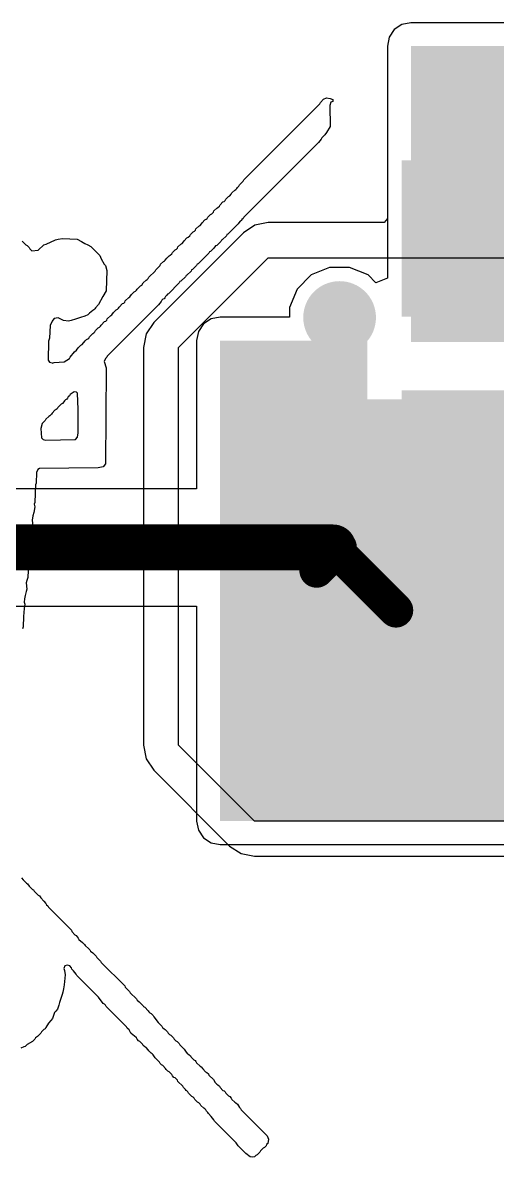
# Model space of a CAD drawing. Header units: millimetres. Extents: x 0 to 172, y 0 to 138.
# Drawn here: x 22.61 to 27.85, y 73.27 to 85.81 of the extents above; entities that cross this region are included whole.
import ezdxf

# ---------------------------------------------------------------- set-up
doc = ezdxf.new("R2010")
doc.units = ezdxf.units.MM
for name, color, linetype in [('BottomLayer', 5, 'Continuous'), ('BottomPaste', 16, 'Continuous'), ('BottomSolder', 6, 'Continuous'), ('TopLayer', 1, 'Continuous'), ('TopOverlay', 2, 'Continuous'), ('TopSolder', 216, 'Continuous'), ('ViaHoleLayer', 16, 'Continuous')]:
    doc.layers.add(name, color=color, linetype=linetype)

# ---------------------------------------------------------------- blocks, each defined once
blk = doc.blocks.new('R___1206_B_89')
at = {"layer": 'BottomLayer'}
for points in [[(-2.032, 0.889), (-0.508, 0.889), (-0.508, -0.889), (-2.032, -0.889)], [(0.508, 0.889), (2.032, 0.889), (2.032, -0.889), (0.508, -0.889)]]:
    blk.add_hatch(color=5, dxfattribs=at).paths.add_polyline_path(points)
at = {"layer": 'BottomPaste'}
for points in [[(-2.032, 0.889), (-0.508, 0.889), (-0.508, -0.889), (-2.032, -0.889)], [(0.508, 0.889), (2.032, 0.889), (2.032, -0.889), (0.508, -0.889)]]:
    blk.add_hatch(color=16, dxfattribs=at).paths.add_polyline_path(points)
at = {"layer": 'BottomSolder'}
for points in [[(-2.1336, 0.9905999999999999), (-0.4064, 0.9905999999999999), (-0.4064, -0.9905999999999999), (-2.1336, -0.9905999999999999)], [(0.4064, 0.9905999999999999), (2.1336, 0.9905999999999999), (2.1336, -0.9905999999999999), (0.4064, -0.9905999999999999)]]:
    blk.add_hatch(color=6, dxfattribs=at).paths.add_polyline_path(points)

msp = doc.modelspace()

# ---------------------------------------------------------------- hatches: boundary and pattern name
at = {"layer": 'BottomLayer'}
for points in [[(26.8986, 82.53380242), (33.9979, 82.53380242), (33.9979, 85.54719745999999), (26.8986, 85.54719745999999)], [(26.8986, 82.28019612), (36.5348012, 82.28019612), (36.5348012, 83.55960936), (26.8986, 83.55960936)], [(26.8986, 82.75481036), (35.9506012, 82.75481036), (35.9506012, 83.55960936), (26.8986, 83.55960936)], [(24.7904, 76.9874), (26.416, 76.9874), (26.416, 82.296), (24.7904, 82.296)], [(24.7904, 76.9874), (28.6766, 76.9874), (28.6766, 81.64479988), (24.7904, 81.64479988)]]:
    msp.add_hatch(color=5, dxfattribs=at).paths.add_polyline_path(points)
h = msp.add_hatch(color=5, dxfattribs=at)
edge = h.paths.add_edge_path()
edge.add_arc((26.1112, 82.55), 0.2999994, 0, 360)
h = msp.add_hatch(color=5, dxfattribs=at)
edge = h.paths.add_edge_path()
edge.add_arc((26.1112, 81.28), 0.2999994, 0, 360)
h = msp.add_hatch(color=5, dxfattribs=at)
edge = h.paths.add_edge_path()
edge.add_arc((26.1112, 80.00999999999999), 0.2999994, 0, 360)
h = msp.add_hatch(color=5, dxfattribs=at)
edge = h.paths.add_edge_path()
edge.add_arc((26.1112, 78.74), 0.2999994, 0, 360)
at = {"layer": 'BottomSolder'}
h = msp.add_hatch(color=6, dxfattribs=at)
edge = h.paths.add_edge_path()
edge.add_arc((26.1112, 82.55), 0.4015993999999999, 0, 360)
h = msp.add_hatch(color=6, dxfattribs=at)
edge = h.paths.add_edge_path()
edge.add_arc((26.1112, 81.28), 0.4015993999999999, 0, 360)
h = msp.add_hatch(color=6, dxfattribs=at)
edge = h.paths.add_edge_path()
edge.add_arc((26.1112, 80.00999999999999), 0.4015993999999999, 0, 360)
h = msp.add_hatch(color=6, dxfattribs=at)
edge = h.paths.add_edge_path()
edge.add_arc((26.1112, 78.74), 0.4015993999999999, 0, 360)
at = {"layer": 'TopLayer'}
msp.add_hatch(color=1, dxfattribs=at).paths.add_polyline_path([(26.8986, 83.6422), (33.9852, 83.6422), (33.9852, 85.54719999999999), (26.8986, 85.54719999999999)])
h = msp.add_hatch(color=1, dxfattribs=at)
edge = h.paths.add_edge_path()
edge.add_arc((26.1112, 82.55), 0.2999994, 0, 360)
h = msp.add_hatch(color=1, dxfattribs=at)
edge = h.paths.add_edge_path()
edge.add_arc((26.1112, 81.28), 0.2999994, 0, 360)
h = msp.add_hatch(color=1, dxfattribs=at)
edge = h.paths.add_edge_path()
edge.add_arc((26.1112, 80.00999999999999), 0.2999994, 0, 360)
h = msp.add_hatch(color=1, dxfattribs=at)
edge = h.paths.add_edge_path()
edge.add_arc((26.1112, 78.74), 0.2999994, 0, 360)
at = {"layer": 'TopSolder'}
h = msp.add_hatch(color=216, dxfattribs=at)
edge = h.paths.add_edge_path()
edge.add_arc((26.1112, 82.55), 0.4015993999999999, 0, 360)
h = msp.add_hatch(color=216, dxfattribs=at)
edge = h.paths.add_edge_path()
edge.add_arc((26.1112, 81.28), 0.4015993999999999, 0, 360)
h = msp.add_hatch(color=216, dxfattribs=at)
edge = h.paths.add_edge_path()
edge.add_arc((26.1112, 80.00999999999999), 0.4015993999999999, 0, 360)
h = msp.add_hatch(color=216, dxfattribs=at)
edge = h.paths.add_edge_path()
edge.add_arc((26.1112, 78.74), 0.4015993999999999, 0, 360)
at = {"layer": 'ViaHoleLayer'}
h = msp.add_hatch(color=16, dxfattribs=at)
edge = h.paths.add_edge_path()
edge.add_arc((26.1112, 82.55), 0.1499997, 0, 360)
h = msp.add_hatch(color=16, dxfattribs=at)
edge = h.paths.add_edge_path()
edge.add_arc((26.1112, 81.28), 0.1499997, 0, 360)
h = msp.add_hatch(color=16, dxfattribs=at)
edge = h.paths.add_edge_path()
edge.add_arc((26.1112, 80.00999999999999), 0.1499997, 0, 360)
h = msp.add_hatch(color=16, dxfattribs=at)
edge = h.paths.add_edge_path()
edge.add_arc((26.1112, 78.74), 0.1499997, 0, 360)

# ---------------------------------------------------------------- linework, layer by layer
at = {"layer": 'BottomLayer'}
for p, q in [((26.71547616, 85.73032384), (26.65933708, 85.64630571999999)), ((26.79949428, 85.78646292), (26.71547616, 85.73032384)), ((26.8986, 85.80617586), (26.79949428, 85.78646292)), ((33.9979, 85.80617586), (26.8986, 85.80617586)), ((26.65933708, 85.64630571999999), (26.63962414, 85.54719999999999)), ((26.63962414, 85.54719999999999), (26.63962414, 83.5596119)), ((26.63962414, 83.5596119), (26.63962414, 82.98465495999999)), ((26.0010021, 83.10399939999999), (25.79738554, 83.0196587)), ((26.2213979, 83.10399939999999), (26.0010021, 83.10399939999999)), ((26.42501446, 83.0196587), (26.2213979, 83.10399939999999)), ((25.79738554, 83.0196587), (25.6415413, 82.86381446)), ((26.51262414, 82.93204902), (26.42501446, 83.0196587)), ((26.63962414, 82.98465495999999), (26.51262414, 82.93204902)), ((25.6415413, 82.86381446), (25.5572006, 82.66019789999999)), ((25.5572006, 82.66019789999999), (25.5572006, 82.55497586)), ((24.60727616, 82.47912384), (24.55113708, 82.39510572)), ((24.69129428, 82.53526292), (24.60727616, 82.47912384)), ((24.7904, 82.55497586), (24.69129428, 82.53526292)), ((25.5572006, 82.55497586), (24.7904, 82.55497586)), ((24.55113708, 82.39510572), (24.53142414, 82.296)), ((24.53142414, 82.296), (24.53142414, 81.64480241999999)), ((24.53142414, 81.64480241999999), (24.53142414, 80.65744091999998)), ((24.53142414, 80.65744091999998), (20.91837828, 80.65744091999998)), ((20.6502, 79.36255908), (24.53142414, 79.36255908)), ((24.53142414, 79.36255908), (24.53142414, 76.9874)), ((24.53142414, 76.9874), (24.55113708, 76.88829428)), ((24.55113708, 76.88829428), (24.60727616, 76.80427616)), ((24.60727616, 76.80427616), (24.69129428, 76.74813707999999)), ((24.69129428, 76.74813707999999), (24.7904, 76.72842413999999)), ((24.7904, 76.72842413999999), (28.6766, 76.72842413999999))]:
    msp.add_line(p, q, dxfattribs=at)
for points, const_width in [([(20.6502, 80.00999999999999), (26.03959994, 80.00999999999999)], 0.508), ([(25.8572, 79.756), (26.07540124, 79.97420124)], 0.3809999999999999), ([(26.03959994, 80.00999999999999), (26.0753987, 79.97420124)], 0.3809999999999999), ([(26.0753987, 79.97420124), (26.07540124, 79.97420124)], 0.3809999999999999), ([(26.07540124, 79.97420124), (26.1112, 80.00999999999999)], 0.3809999999999999), ([(26.07540124, 79.97420124), (26.7335, 79.31609993999999)], 0.3809999999999999)]:
    msp.add_lwpolyline(points, dxfattribs=dict(at, const_width=const_width))
for points, const_width in [([(25.91259994, 80.00999999999999, 1), (26.16659994, 80.00999999999999, 1)], 0.254), ([(25.94434994, 80.00999999999999, 1), (26.13484994, 80.00999999999999, 1)], 0.1905), ([(25.9801487, 79.97420124, 1), (26.1706487, 79.97420124, 1)], 0.1905), ([(25.9801487, 79.97420124, 1), (26.1706487, 79.97420124, 1)], 0.1905), ([(25.98015124, 79.97420124, 1), (26.17065124, 79.97420124, 1)], 0.1905), ([(25.98015124, 79.97420124, 1), (26.17065124, 79.97420124, 1)], 0.1905), ([(25.98015124, 79.97420124, 1), (26.17065124, 79.97420124, 1)], 0.1905), ([(25.98015124, 79.97420124, 1), (26.17065124, 79.97420124, 1)], 0.1905), ([(26.01595, 80.00999999999999, 1), (26.20645, 80.00999999999999, 1)], 0.1905), ([(25.76195, 79.756, 1), (25.95245, 79.756, 1)], 0.1905), ([(26.63825, 79.31609993999999, 1), (26.82875, 79.31609993999999, 1)], 0.1905)]:
    msp.add_lwpolyline(points, format="xyb", close=True, dxfattribs=dict(at, const_width=const_width))
at = {"layer": 'TopLayer'}
for p, q in [((26.71547616, 85.73032384), (26.65933708, 85.64630571999999)), ((26.79949428, 85.78646292), (26.71547616, 85.73032384)), ((26.8986, 85.80617586), (26.79949428, 85.78646292)), ((33.9852, 85.80617586), (26.8986, 85.80617586)), ((26.65933708, 85.64630571999999), (26.63962414, 85.54719999999999)), ((26.63962414, 85.54719999999999), (26.63962414, 83.64220254)), ((25.32379492, 83.59885998), (25.1751338, 83.5692893)), ((26.60405398, 83.59885998), (25.32379492, 83.59885998)), ((26.63962414, 83.64220254), (26.60405398, 83.59885998)), ((25.04910662, 83.48508068), (24.05851424, 82.49448576)), ((25.1751338, 83.5692893), (25.04910662, 83.48508068)), ((24.3332, 82.21979999999999), (25.32379492, 83.21039492)), ((25.32379492, 83.21039492), (36.0172, 83.21040254)), ((24.05851424, 82.49448576), (23.97430562, 82.36845858)), ((23.97430562, 82.36845858), (23.94473494, 82.21979999999999)), ((23.94473494, 82.21979999999999), (23.94473494, 77.8256)), ((24.3332, 77.8256), (24.3332, 82.21979999999999)), ((23.94473494, 77.8256), (23.97430562, 77.67693888)), ((25.1714, 76.9874), (24.3332, 77.8256)), ((23.97430562, 77.67693888), (24.05851424, 77.5509117)), ((24.05851424, 77.5509117), (24.89671424, 76.71271424)), ((58.11519999999999, 76.9874), (25.1714, 76.9874)), ((24.89671424, 76.71271424), (25.02274142, 76.62850562)), ((25.02274142, 76.62850562), (25.1714, 76.59893493999999)), ((25.1714, 76.59893493999999), (58.11519999999999, 76.59893493999999))]:
    msp.add_line(p, q, dxfattribs=at)
at = {"layer": 'TopOverlay'}
for p, q in [((25.9319649, 84.9626698), (25.96620156, 84.97636293999999)), ((25.96620156, 84.97636293999999), (26.00728352, 84.96951763999999)), ((26.00728352, 84.96951763999999), (26.03809626, 84.95924588)), ((25.05211652, 84.06912574), (25.89430686, 84.91131607999999)), ((25.89430686, 84.91131607999999), (25.9011547, 84.92501175999999)), ((25.9011547, 84.92501175999999), (25.9319649, 84.9626698)), ((26.01413136, 84.92843314), (26.0038596, 84.8907751)), ((26.0038596, 84.8907751), (26.00728352, 84.66139786)), ((26.03467234, 84.93528098), (26.01413136, 84.92843314)), ((26.03809626, 84.95924588), (26.03467234, 84.93528098)), ((25.96620156, 84.59292708), (25.9490845, 84.56896218)), ((26.00728352, 84.66139786), (25.96620156, 84.59292708)), ((25.8771898, 84.48337434), (25.05211652, 83.65830106)), ((25.908, 84.52103238), (25.8771898, 84.48337434)), ((25.91484784, 84.53472805999999), (25.908, 84.52103238)), ((25.9490845, 84.56896218), (25.91484784, 84.53472805999999)), ((24.952833, 83.95614907999999), (24.96652614, 83.96299438)), ((24.96652614, 83.96299438), (24.9767979, 83.97326614)), ((24.9767979, 83.97326614), (24.98364574, 83.98695928)), ((24.98364574, 83.98695928), (24.99733888, 84.00065495999999)), ((24.99733888, 84.00065495999999), (25.00418672, 84.01434809999999)), ((25.00418672, 84.01434809999999), (25.04526868, 84.05543006)), ((25.04526868, 84.05543006), (25.05211652, 84.06912574)), ((24.83643242, 83.83290065999999), (24.84670164, 83.84317241999999)), ((24.84670164, 83.84317241999999), (24.85354948, 83.85686555999999)), ((24.85354948, 83.85686555999999), (24.88436222, 83.8876783)), ((24.88436222, 83.8876783), (24.89805536, 83.8945236)), ((24.89805536, 83.8945236), (24.91517496, 83.9116432)), ((24.91517496, 83.9116432), (24.92202026, 83.92533633999999)), ((24.92202026, 83.92533633999999), (24.952833, 83.95614907999999)), ((24.69949086, 83.6959591), (24.71660792, 83.71307616)), ((24.71660792, 83.71307616), (24.72345576, 83.72677184)), ((24.72345576, 83.72677184), (24.75426596, 83.75758203999999)), ((24.75426596, 83.75758203999999), (24.76796164, 83.76442988)), ((24.76796164, 83.76442988), (24.7850787, 83.78154694)), ((24.7850787, 83.78154694), (24.79192654, 83.79524262)), ((24.79192654, 83.79524262), (24.82273928, 83.82605282)), ((24.82273928, 83.82605282), (24.83643242, 83.83290065999999)), ((24.5865142, 83.58298244), (24.5933595, 83.59667558)), ((24.5933595, 83.59667558), (24.62417224, 83.62748832)), ((24.62417224, 83.62748832), (24.63786792, 83.63433616)), ((24.63786792, 83.63433616), (24.64813714, 83.64460538)), ((24.64813714, 83.64460538), (24.65498498, 83.65830106)), ((24.65498498, 83.65830106), (24.68579518, 83.68911125999999)), ((24.68579518, 83.68911125999999), (24.69949086, 83.6959591)), ((24.99733888, 83.59667558), (24.99049104, 83.58298244)), ((25.01445594, 83.61379264), (24.99733888, 83.59667558)), ((25.02815162, 83.62064048), (25.01445594, 83.61379264)), ((25.031573, 83.63091224), (25.02815162, 83.62064048)), ((25.04526868, 83.64460538), (25.031573, 83.63091224)), ((25.05211652, 83.65830106), (25.04526868, 83.64460538)), ((24.45641794, 83.45288618), (24.46326578, 83.46658185999999)), ((24.46326578, 83.46658185999999), (24.49407852, 83.49739206)), ((24.49407852, 83.49739206), (24.50777166, 83.50423989999999)), ((24.50777166, 83.50423989999999), (24.51804342, 83.51451166)), ((24.51804342, 83.51451166), (24.52488872, 83.5282048)), ((24.52488872, 83.5282048), (24.55570146, 83.55901754)), ((24.55570146, 83.55901754), (24.5693946, 83.56586537999999)), ((24.5693946, 83.56586537999999), (24.5865142, 83.58298244)), ((24.86724516, 83.46658185999999), (24.86039732, 83.45288618)), ((24.87751438, 83.47000578), (24.86724516, 83.46658185999999)), ((24.99049104, 83.58298244), (24.87751438, 83.47000578)), ((22.60428296, 83.39468715999999), (22.64536492, 83.35360519999999)), ((22.64536492, 83.35360519999999), (22.65905806, 83.34675736)), ((22.65905806, 83.34675736), (22.68302296, 83.32279245999999)), ((22.78230648, 83.29197972), (22.84392942, 83.35360519999999)), ((22.84392942, 83.35360519999999), (22.87131824, 83.3604505)), ((22.87131824, 83.3604505), (22.97402568, 83.40838029999999)), ((22.97402568, 83.40838029999999), (23.00141196, 83.41522814)), ((23.00141196, 83.41522814), (23.04934176, 83.42207597999999)), ((23.04934176, 83.42207597999999), (23.21367214, 83.41522814)), ((23.21367214, 83.41522814), (23.26160194, 83.38783932)), ((23.26160194, 83.38783932), (23.2958386, 83.36729834)), ((23.2958386, 83.36729834), (23.33007272, 83.35360519999999)), ((23.33007272, 83.35360519999999), (23.36430938, 83.33306422)), ((24.32632422, 83.3296403), (24.35713696, 83.3604505)), ((24.35713696, 83.3604505), (24.3708301, 83.36729834)), ((24.3708301, 83.36729834), (24.38794716, 83.3844154)), ((24.38794716, 83.3844154), (24.394795, 83.39811107999999)), ((24.394795, 83.39811107999999), (24.42560774, 83.42892128)), ((24.42560774, 83.42892128), (24.43930088, 83.43576912)), ((24.43930088, 83.43576912), (24.45641794, 83.45288618)), ((24.74057282, 83.33990951999999), (24.72345576, 83.31594462)), ((24.75426596, 83.34675736), (24.74057282, 83.33990951999999)), ((24.79877438, 83.39126324), (24.75426596, 83.34675736)), ((24.80561968, 83.40495892), (24.79877438, 83.39126324)), ((24.81589144, 83.40838029999999), (24.80561968, 83.40495892)), ((24.86039732, 83.45288618), (24.81589144, 83.40838029999999)), ((22.68302296, 83.32279245999999), (22.6898708, 83.30909932)), ((22.6898708, 83.30909932), (22.7138357, 83.28513442)), ((22.7138357, 83.28513442), (22.78230648, 83.29197972)), ((23.36430938, 83.33306422), (23.46359036, 83.2337807)), ((23.46359036, 83.2337807), (23.47728604, 83.19954403999999)), ((24.2030758, 83.20639188), (24.2270407, 83.23035678)), ((24.2270407, 83.23035678), (24.24073638, 83.23720461999999)), ((24.24073638, 83.23720461999999), (24.25785344, 83.25432167999999)), ((24.25785344, 83.25432167999999), (24.26470128, 83.26801482)), ((24.26470128, 83.26801482), (24.29551148, 83.29882755999999)), ((24.29551148, 83.29882755999999), (24.30920716, 83.3056754)), ((24.30920716, 83.3056754), (24.31947638, 83.31594462)), ((24.31947638, 83.31594462), (24.32632422, 83.3296403)), ((24.66867812, 83.26116952), (24.54885362, 83.14134501999999)), ((24.67552596, 83.27486266), (24.66867812, 83.26116952)), ((24.68579518, 83.27828658), (24.67552596, 83.27486266)), ((24.72345576, 83.31594462), (24.68579518, 83.27828658)), ((23.47728604, 83.19954403999999), (23.51152016, 83.1379211)), ((23.51152016, 83.1379211), (23.52521584, 83.12422796)), ((23.52521584, 83.12422796), (23.53890898, 83.06945031999999)), ((24.07982992, 83.07629816), (24.12775972, 83.12422796)), ((24.12775972, 83.12422796), (24.13460502, 83.1379211)), ((24.13460502, 83.1379211), (24.16541776, 83.16873383999999)), ((24.16541776, 83.16873383999999), (24.1791109, 83.17557914)), ((24.1791109, 83.17557914), (24.18253482, 83.17900306)), ((24.18253482, 83.17900306), (24.18595874, 83.18242698)), ((24.18595874, 83.18242698), (24.2030758, 83.20639188)), ((24.53173656, 83.12422796), (24.48723068, 83.07972208)), ((24.5385844, 83.1379211), (24.53173656, 83.12422796)), ((24.54885362, 83.14134501999999), (24.5385844, 83.1379211)), ((23.53890898, 83.06945031999999), (23.53206114, 82.843497)), ((23.94288836, 82.93250876), (23.97369856, 82.96332149999999)), ((23.97369856, 82.96332149999999), (23.98739424, 82.97016679999999)), ((23.98739424, 82.97016679999999), (23.99766346, 82.98043856)), ((23.99766346, 82.98043856), (24.0045113, 82.9941317)), ((24.0045113, 82.9941317), (24.07298208, 83.06260248)), ((24.07298208, 83.06260248), (24.07982992, 83.07629816)), ((24.40848814, 83.00097954), (24.35713696, 82.94962582)), ((24.41533598, 83.01467268), (24.40848814, 83.00097954)), ((24.42560774, 83.01809659999999), (24.41533598, 83.01467268)), ((24.47011362, 83.06260248), (24.42560774, 83.01809659999999)), ((24.47695892, 83.07629816), (24.47011362, 83.06260248)), ((24.48723068, 83.07972208), (24.47695892, 83.07629816)), ((23.53206114, 82.843497), (23.49782702, 82.78187152)), ((23.8127921, 82.80241504), (23.84360484, 82.83322524)), ((23.84360484, 82.83322524), (23.85729798, 82.84007308)), ((23.85729798, 82.84007308), (23.86756974, 82.85034484)), ((23.86756974, 82.85034484), (23.87441758, 82.86403797999999)), ((23.87441758, 82.86403797999999), (23.91207562, 82.90169601999999)), ((23.91207562, 82.90169601999999), (23.92576876, 82.90854386)), ((23.92576876, 82.90854386), (23.94288836, 82.93250876)), ((24.34001736, 82.93250876), (24.2201954, 82.81268425999998)), ((24.3468652, 82.94620189999999), (24.34001736, 82.93250876)), ((24.35713696, 82.94962582), (24.3468652, 82.94620189999999)), ((23.49782702, 82.78187152), (23.44989722, 82.69285975999999)), ((23.71351112, 82.70313152), (23.72720426, 82.70997935999999)), ((23.72720426, 82.70997935999999), (23.73747602, 82.72024857999999)), ((23.73747602, 82.72024857999999), (23.74432132, 82.73394425999999)), ((23.74432132, 82.73394425999999), (23.7819819, 82.7716023)), ((23.7819819, 82.7716023), (23.79567504, 82.77845013999999)), ((23.79567504, 82.77845013999999), (23.8127921, 82.80241504)), ((24.14145286, 82.72709642), (24.11064012, 82.68943584)), ((24.1483007, 82.74078956), (24.14145286, 82.72709642)), ((24.15856992, 82.75106132), (24.1483007, 82.74078956)), ((24.1722656, 82.75790916), (24.15856992, 82.75106132)), ((24.18253482, 82.76817838), (24.1722656, 82.75790916)), ((24.18938266, 82.78187152), (24.18253482, 82.76817838)), ((24.2030758, 82.7955672), (24.18938266, 82.78187152)), ((24.20992364, 82.80926034), (24.2030758, 82.7955672)), ((24.2201954, 82.81268425999998), (24.20992364, 82.80926034)), ((23.34718978, 82.5970027), (23.33007272, 82.5798831)), ((23.38485036, 82.6278129), (23.34718978, 82.5970027)), ((23.3985435, 82.63466073999999), (23.38485036, 82.6278129)), ((23.40881526, 82.64492996), (23.3985435, 82.63466073999999)), ((23.41566056, 82.65862564), (23.40881526, 82.64492996)), ((23.44989722, 82.69285975999999), (23.41566056, 82.65862564)), ((24.11064012, 82.68943584), (23.54575682, 82.12455254)), ((23.59711054, 82.5798831), (23.6142276, 82.603848)), ((23.6142276, 82.603848), (23.64504034, 82.63466073999999)), ((23.64504034, 82.63466073999999), (23.65873348, 82.64150857999999)), ((23.65873348, 82.64150857999999), (23.6690027, 82.65177779999999)), ((23.6690027, 82.65177779999999), (23.67585054, 82.66547348)), ((23.67585054, 82.66547348), (23.71351112, 82.70313152)), ((22.91582412, 82.4600586), (22.90897628, 82.32311704)), ((22.9363651, 82.5079884), (22.91582412, 82.4600586)), ((22.94321294, 82.52168408), (22.9363651, 82.5079884)), ((22.96033, 82.53880113999999), (22.94321294, 82.52168408)), ((23.00141196, 82.54564898), (22.96033, 82.53880113999999)), ((23.06303744, 82.51826016), (23.00141196, 82.54564898)), ((23.11781254, 82.51141231999999), (23.06303744, 82.51826016)), ((23.14520136, 82.51826016), (23.11781254, 82.51141231999999)), ((23.19313116, 82.5319533), (23.14520136, 82.51826016)), ((23.25133272, 82.54907289999998), (23.19313116, 82.5319533)), ((23.2958386, 82.56618996), (23.25133272, 82.54907289999998)), ((23.33007272, 82.5798831), (23.2958386, 82.56618996)), ((23.4704382, 82.45321329999999), (23.47728604, 82.46690643999999)), ((23.47728604, 82.46690643999999), (23.51494408, 82.50456702)), ((23.51494408, 82.50456702), (23.52863976, 82.51141231999999)), ((23.52863976, 82.51141231999999), (23.53890898, 82.52168408)), ((23.53890898, 82.52168408), (23.54575682, 82.53537721999999)), ((23.54575682, 82.53537721999999), (23.58341486, 82.5730378)), ((23.58341486, 82.5730378), (23.59711054, 82.5798831)), ((23.34034448, 82.32311704), (23.34718978, 82.33681272)), ((23.34718978, 82.33681272), (23.38485036, 82.37447076)), ((23.38485036, 82.37447076), (23.3985435, 82.38131859999999)), ((23.3985435, 82.38131859999999), (23.40881526, 82.39158782)), ((23.40881526, 82.39158782), (23.41566056, 82.4052835)), ((23.41566056, 82.4052835), (23.4464733, 82.4360937)), ((23.4464733, 82.4360937), (23.46016898, 82.44294153999999)), ((23.46016898, 82.44294153999999), (23.4704382, 82.45321329999999)), ((22.89528314, 82.28888291999999), (22.89185922, 82.08004666)), ((22.90897628, 82.32311704), (22.89528314, 82.28888291999999)), ((23.20682684, 82.18959939999999), (23.2239439, 82.2135643)), ((23.2239439, 82.2135643), (23.2547541, 82.24437704)), ((23.2547541, 82.24437704), (23.26844978, 82.25122234)), ((23.26844978, 82.25122234), (23.3026839, 82.29230684)), ((23.3026839, 82.29230684), (23.31637958, 82.30599998)), ((23.31637958, 82.30599998), (23.33007272, 82.31284782)), ((23.33007272, 82.31284782), (23.34034448, 82.32311704)), ((23.06988274, 82.05950568), (23.1280843, 82.09716372)), ((23.1280843, 82.09716372), (23.13493214, 82.1108594)), ((23.13493214, 82.1108594), (23.18286194, 82.17248234)), ((23.18286194, 82.17248234), (23.20682684, 82.18959939999999)), ((23.52521584, 82.09716372), (23.51152016, 82.0629296)), ((23.53890898, 82.1108594), (23.52521584, 82.09716372)), ((23.54575682, 82.12455254), (23.53890898, 82.1108594)), ((22.89185922, 82.08004666), (22.90897628, 82.05608176)), ((22.90897628, 82.05608176), (22.9363651, 82.04923392)), ((22.9363651, 82.04923392), (22.93978902, 82.04581)), ((22.93978902, 82.04581), (22.96033, 82.05265784)), ((22.96033, 82.05265784), (23.06988274, 82.05950568)), ((23.51152016, 82.0629296), (23.53206114, 81.99445881999999)), ((23.53206114, 81.99445881999999), (23.52521584, 80.93316046)), ((23.17943802, 81.73084492), (23.13493214, 81.70003218)), ((23.20682684, 81.72399707999999), (23.17943802, 81.73084492)), ((23.21709606, 81.71372786), (23.20682684, 81.72399707999999)), ((23.2239439, 81.5357018), (23.21709606, 81.71372786)), ((23.03564862, 81.59390335999998), (22.99799058, 81.55624532)), ((23.04934176, 81.60075119999999), (23.03564862, 81.59390335999998)), ((23.06646136, 81.61786826), (23.04934176, 81.60075119999999)), ((23.07330666, 81.6315614), (23.06646136, 81.61786826)), ((23.08357842, 81.64183315999999), (23.07330666, 81.6315614)), ((23.09727156, 81.648681), (23.08357842, 81.64183315999999)), ((23.10754332, 81.65895022), (23.09727156, 81.648681)), ((23.11439116, 81.67264589999999), (23.10754332, 81.65895022)), ((23.1280843, 81.68633904), (23.11439116, 81.67264589999999)), ((23.13493214, 81.70003218), (23.1280843, 81.68633904)), ((22.89870706, 81.4569618), (22.86789432, 81.42614906)), ((22.9124002, 81.46380964), (22.89870706, 81.4569618)), ((22.9295198, 81.4809267), (22.9124002, 81.46380964)), ((22.9363651, 81.49461983999998), (22.9295198, 81.4809267)), ((22.96717784, 81.52543258), (22.9363651, 81.49461983999998)), ((22.98087098, 81.53228042), (22.96717784, 81.52543258)), ((22.99114274, 81.54254964), (22.98087098, 81.53228042)), ((22.99799058, 81.55624532), (22.99114274, 81.54254964)), ((23.2239439, 81.5288565), (23.2239439, 81.5357018)), ((23.2239439, 81.27551436), (23.2239439, 81.5288565)), ((22.82681236, 81.37821926), (22.81311922, 81.32344416)), ((22.86104648, 81.41245591999999), (22.82681236, 81.37821926)), ((22.86789432, 81.42614906), (22.86104648, 81.41245591999999)), ((22.81311922, 81.32344416), (22.81996452, 81.22073671999999)), ((22.81996452, 81.22073671999999), (22.83708412, 81.20361966)), ((23.19313116, 81.20361966), (23.21709606, 81.22758456)), ((23.21709606, 81.22758456), (23.2239439, 81.27551436)), ((22.83708412, 81.20361966), (22.8644704, 81.19677182)), ((22.8644704, 81.19677182), (23.19313116, 81.20361966)), ((22.76518942, 80.83730086), (22.75834158, 80.72090028)), ((22.77888256, 80.87153497999999), (22.76518942, 80.83730086)), ((22.79599962, 80.88180673999999), (22.77888256, 80.87153497999999)), ((23.4464733, 80.88865458), (22.79599962, 80.88180673999999)), ((23.50125094, 80.90234772), (23.4464733, 80.88865458)), ((23.52521584, 80.93316046), (23.50125094, 80.90234772)), ((22.75834158, 80.72090028), (22.75149374, 80.70035929999999)), ((22.75149374, 80.70035929999999), (22.74464844, 80.5086401)), ((22.74464844, 80.46071029999999), (22.73437668, 80.39566344)), ((22.74464844, 80.5086401), (22.7378006, 80.48809912)), ((22.7378006, 80.48809912), (22.74464844, 80.46071029999999)), ((22.72410492, 80.3580054), (22.71725962, 80.3100756)), ((22.73437668, 80.39566344), (22.72410492, 80.3580054)), ((22.71725962, 80.22790914), (22.70356394, 80.19367501999999)), ((22.71725962, 80.3100756), (22.72410492, 80.24845012)), ((22.72410492, 80.24845012), (22.71725962, 80.22790914)), ((22.69671864, 80.1662862), (22.6898708, 79.96771916)), ((22.70356394, 80.19367501999999), (22.69671864, 80.1662862)), ((22.6898708, 79.96771916), (22.68302296, 79.94717818)), ((22.67617766, 79.83077759999999), (22.66932982, 79.68014289999999)), ((22.68302296, 79.85816642), (22.67617766, 79.83077759999999)), ((22.68302296, 79.94717818), (22.6898708, 79.92663719999999)), ((22.6898708, 79.92663719999999), (22.68302296, 79.85816642)), ((22.65563414, 79.64590623999999), (22.64878884, 79.61851996)), ((22.64878884, 79.61851996), (22.65563414, 79.55004918)), ((22.66932982, 79.68014289999999), (22.65563414, 79.64590623999999)), ((22.63851708, 79.47815448), (22.63166924, 79.44391782)), ((22.64878884, 79.52266036), (22.63851708, 79.47815448)), ((22.65563414, 79.55004918), (22.64878884, 79.52266036)), ((22.62824786, 79.337789), (22.62140002, 79.24877724)), ((22.63166924, 79.44391782), (22.62824786, 79.40625977999998)), ((22.62824786, 79.40625977999998), (22.63509316, 79.38571879999999)), ((22.63509316, 79.38571879999999), (22.62824786, 79.337789)), ((22.62140002, 79.24877724), (22.61455218, 79.13237665999999)), ((22.61455218, 79.13237665999999), (22.60770434, 79.11183314)), ((22.59743512, 76.36273017999999), (22.61455218, 76.33876527999999)), ((22.61455218, 76.33876527999999), (22.65221276, 76.3011047)), ((22.65221276, 76.3011047), (22.6659059, 76.2942594)), ((22.6659059, 76.2942594), (22.68302296, 76.27029449999999)), ((22.68302296, 76.27029449999999), (22.72068354, 76.23263392)), ((22.72068354, 76.23263392), (22.73095276, 76.22921)), ((22.73095276, 76.22921), (22.7378006, 76.21551686)), ((22.7378006, 76.21551686), (22.78230648, 76.17101097999999)), ((22.78230648, 76.17101097999999), (22.79599962, 76.16416313999999)), ((22.79599962, 76.16416313999999), (22.81311922, 76.14019823999999)), ((22.81311922, 76.14019823999999), (22.84392942, 76.10254019999999)), ((22.84392942, 76.10254019999999), (22.86789432, 76.0785753)), ((22.86789432, 76.0785753), (22.87474216, 76.06488216)), ((22.87474216, 76.06488216), (22.8884353, 76.05118648)), ((22.8884353, 76.05118648), (22.89528314, 76.03749334)), ((22.89528314, 76.03749334), (23.14862528, 75.7841512)), ((23.14862528, 75.7841512), (23.15547312, 75.77045552)), ((23.15547312, 75.77045552), (23.18628332, 75.73279747999999)), ((23.18628332, 75.73279747999999), (23.199979, 75.72594964)), ((23.199979, 75.72594964), (23.2239439, 75.69513944)), ((23.2239439, 75.69513944), (23.2307892, 75.68144376)), ((23.2307892, 75.68144376), (23.2718737, 75.64720963999999)), ((23.2718737, 75.64720963999999), (23.29241468, 75.62666612)), ((23.29241468, 75.62666612), (23.29926252, 75.61297298)), ((23.29926252, 75.61297298), (23.34034448, 75.57873885999999)), ((23.34034448, 75.57873885999999), (23.35403762, 75.56504317999999)), ((23.35403762, 75.56504317999999), (23.36088546, 75.55135003999999)), ((23.36088546, 75.55135003999999), (23.38485036, 75.53423043999999)), ((23.38485036, 75.53423043999999), (23.4225084, 75.4965724)), ((23.4225084, 75.4965724), (23.42935624, 75.48287925999999)), ((23.42935624, 75.48287925999999), (23.4704382, 75.44179476)), ((23.4704382, 75.44179476), (23.47728604, 75.42810161999999)), ((23.07673058, 75.39044358), (23.06646136, 75.35963084)), ((23.06646136, 75.35963084), (23.07330666, 75.33908986)), ((23.07330666, 75.33908986), (23.0801545, 75.29116006)), ((23.1041194, 75.39728887999999), (23.07673058, 75.39044358)), ((23.13150822, 75.39044358), (23.1041194, 75.39728887999999)), ((23.14862528, 75.36647868), (23.13150822, 75.39044358)), ((23.15547312, 75.352783), (23.14862528, 75.36647868)), ((23.17259018, 75.33566594), (23.15547312, 75.352783)), ((23.20340292, 75.29800789999999), (23.17259018, 75.33566594)), ((23.47728604, 75.42810161999999), (23.73747602, 75.16791164)), ((23.0801545, 75.29116006), (23.06988274, 75.1781834)), ((23.21024822, 75.28431221999999), (23.20340292, 75.29800789999999)), ((23.44989722, 75.04466575999999), (23.21024822, 75.28431221999999)), ((23.04591784, 75.07205458), (23.01853156, 74.98304028)), ((23.05276568, 75.09944086), (23.04591784, 75.07205458)), ((23.06303744, 75.13710144), (23.05276568, 75.09944086)), ((23.06988274, 75.1781834), (23.06303744, 75.13710144)), ((23.73747602, 75.16791164), (23.74432132, 75.1542185)), ((23.74432132, 75.1542185), (23.79225112, 75.1062887)), ((23.79225112, 75.1062887), (23.79909896, 75.09259555999999)), ((23.79909896, 75.09259555999999), (23.86756974, 75.02412478)), ((23.01168372, 74.955654), (22.99456666, 74.91114558)), ((23.01853156, 74.98304028), (23.01168372, 74.955654)), ((23.50125094, 74.97277106), (23.44989722, 75.04466575999999)), ((23.51494408, 74.96592322), (23.50125094, 74.97277106)), ((23.52521584, 74.955654), (23.51494408, 74.96592322)), ((23.53206114, 74.94195832), (23.52521584, 74.955654)), ((23.758017, 74.716005), (23.53206114, 74.94195832)), ((23.86756974, 75.02412478), (23.87441758, 75.0104291)), ((23.87441758, 75.0104291), (23.89838248, 74.99331203999999)), ((23.89838248, 74.99331203999999), (23.94288836, 74.94880615999999)), ((23.94288836, 74.94880615999999), (23.94630974, 74.9385344)), ((23.94630974, 74.9385344), (23.96000542, 74.9316891)), ((22.96375392, 74.87348754), (22.93978902, 74.80844068)), ((22.97744706, 74.88718322), (22.96375392, 74.87348754)), ((22.99456666, 74.91114558), (22.97744706, 74.88718322)), ((23.96000542, 74.9316891), (23.99766346, 74.89402852)), ((23.99766346, 74.89402852), (24.0045113, 74.88033537999999)), ((24.0045113, 74.88033537999999), (24.01478306, 74.87006362)), ((24.01478306, 74.87006362), (24.0284762, 74.86321831999999)), ((24.0284762, 74.86321831999999), (24.0524411, 74.83925341999999)), ((24.0524411, 74.83925341999999), (24.05928894, 74.82555774)), ((24.05928894, 74.82555774), (24.10721874, 74.76393479999999)), ((22.8576251, 74.69204009999999), (22.84392942, 74.68519226)), ((22.86789432, 74.70915716), (22.8576251, 74.69204009999999)), ((22.89528314, 74.75708696), (22.86789432, 74.70915716)), ((22.92267196, 74.78447578), (22.89528314, 74.75708696)), ((22.93978902, 74.80844068), (22.92267196, 74.78447578)), ((23.7648623, 74.70231186), (23.758017, 74.716005)), ((23.78540328, 74.68176833999999), (23.7648623, 74.70231186)), ((24.10721874, 74.76393479999999), (24.1483007, 74.72285284)), ((24.1483007, 74.72285284), (24.155146, 74.70915716)), ((24.155146, 74.70915716), (24.1722656, 74.69204009999999)), ((24.1722656, 74.69204009999999), (24.18595874, 74.68519226)), ((22.74464844, 74.57906344), (22.72068354, 74.55509854)), ((22.75149374, 74.59275657999999), (22.74464844, 74.57906344)), ((22.7617655, 74.60302834), (22.75149374, 74.59275657999999)), ((22.77545864, 74.60987617999999), (22.7617655, 74.60302834)), ((22.81311922, 74.64753422), (22.77545864, 74.60987617999999)), ((22.81996452, 74.66122736), (22.81311922, 74.64753422)), ((22.84392942, 74.68519226), (22.81996452, 74.66122736)), ((23.8059468, 74.64753422), (23.78540328, 74.68176833999999)), ((23.8299117, 74.62356932), (23.8059468, 74.64753422)), ((23.84360484, 74.61672148), (23.8299117, 74.62356932)), ((23.86756974, 74.59275657999999), (23.84360484, 74.61672148)), ((23.87441758, 74.57906344), (23.86756974, 74.59275657999999)), ((23.89153464, 74.56194638), (23.87441758, 74.57906344)), ((24.18595874, 74.68519226), (24.20992364, 74.66122736)), ((24.20992364, 74.66122736), (24.21677148, 74.64753422)), ((24.21677148, 74.64753422), (24.23388854, 74.63041716000001)), ((24.23388854, 74.63041716000001), (24.24758168, 74.62356932)), ((24.24758168, 74.62356932), (24.27839442, 74.59275657999999)), ((24.27839442, 74.59275657999999), (24.28524226, 74.57906344)), ((24.28524226, 74.57906344), (24.30235932, 74.56194638)), ((22.62482394, 74.4934756), (22.59058728, 74.47977992)), ((22.63851708, 74.50032089999999), (22.62482394, 74.4934756)), ((22.65905806, 74.52086188), (22.63851708, 74.50032089999999)), ((22.72068354, 74.55509854), (22.65905806, 74.52086188)), ((23.90522778, 74.55509854), (23.89153464, 74.56194638)), ((23.93604052, 74.5242858), (23.90522778, 74.55509854)), ((23.94288836, 74.51059265999999), (23.93604052, 74.5242858)), ((23.96000542, 74.4934756), (23.94288836, 74.51059265999999)), ((23.97369856, 74.48662775999999), (23.96000542, 74.4934756)), ((23.99766346, 74.46266286), (23.97369856, 74.48662775999999)), ((24.0045113, 74.44896972), (23.99766346, 74.46266286)), ((24.0284762, 74.42500482), (24.0045113, 74.44896972)), ((24.30235932, 74.56194638), (24.31605246, 74.55509854)), ((24.31605246, 74.55509854), (24.34001736, 74.53113364)), ((24.34001736, 74.53113364), (24.3468652, 74.51744049999999)), ((24.3468652, 74.51744049999999), (24.394795, 74.4695107)), ((24.394795, 74.4695107), (24.41533598, 74.43527404)), ((24.04216934, 74.41815697999999), (24.0284762, 74.42500482)), ((24.0524411, 74.40788522), (24.04216934, 74.41815697999999)), ((24.07298208, 74.3736511), (24.0524411, 74.40788522)), ((24.12091188, 74.3257213), (24.07298208, 74.3736511)), ((24.12775972, 74.31202562), (24.12091188, 74.3257213)), ((24.14487678, 74.29490856), (24.12775972, 74.31202562)), ((24.41533598, 74.43527404), (24.43245304, 74.41815697999999)), ((24.43245304, 74.41815697999999), (24.44614872, 74.41130914)), ((24.44614872, 74.41130914), (24.46326578, 74.39419208)), ((24.46326578, 74.39419208), (24.47011362, 74.3804964)), ((24.47011362, 74.3804964), (24.50092382, 74.3496862)), ((24.50092382, 74.3496862), (24.5146195, 74.34283835999999)), ((24.5146195, 74.34283835999999), (24.52488872, 74.33256913999999)), ((24.52488872, 74.33256913999999), (24.53173656, 74.31887345999999)), ((24.53173656, 74.31887345999999), (24.5693946, 74.28121542)), ((24.15856992, 74.28806072), (24.14487678, 74.29490856)), ((24.18938266, 74.25725051999999), (24.15856992, 74.28806072)), ((24.1962305, 74.24355483999999), (24.18938266, 74.25725051999999)), ((24.21334756, 74.22643778), (24.1962305, 74.24355483999999)), ((24.2270407, 74.21958993999999), (24.21334756, 74.22643778)), ((24.25785344, 74.18877974), (24.2270407, 74.21958993999999)), ((24.26470128, 74.17508406), (24.25785344, 74.18877974)), ((24.5693946, 74.28121542), (24.58309028, 74.27436758)), ((24.58309028, 74.27436758), (24.60020734, 74.25040268)), ((24.60020734, 74.25040268), (24.63102008, 74.21958993999999)), ((24.63102008, 74.21958993999999), (24.64471322, 74.21274464)), ((24.64471322, 74.21274464), (24.66183028, 74.19562504)), ((24.66183028, 74.19562504), (24.66867812, 74.1819319)), ((24.28181834, 74.15796699999999), (24.26470128, 74.17508406)), ((24.29551148, 74.15111916), (24.28181834, 74.15796699999999)), ((24.31947638, 74.12715426), (24.29551148, 74.15111916)), ((24.32632422, 74.11346112), (24.31947638, 74.12715426)), ((24.38110186, 74.05868348), (24.32632422, 74.11346112)), ((24.66867812, 74.1819319), (24.71660792, 74.13400209999999)), ((24.71660792, 74.13400209999999), (24.7371489, 74.09976798)), ((24.7371489, 74.09976798), (24.75426596, 74.08264838)), ((24.75426596, 74.08264838), (24.76796164, 74.07580307999999)), ((24.76796164, 74.07580307999999), (24.7850787, 74.05868348)), ((24.38794716, 74.04499034), (24.38110186, 74.05868348)), ((24.40848814, 74.02444936), (24.38794716, 74.04499034)), ((24.41533598, 74.01075368000001), (24.40848814, 74.02444936)), ((24.42560774, 74.00733229999999), (24.41533598, 74.01075368000001)), ((24.43587696, 73.99706053999999), (24.42560774, 74.00733229999999)), ((24.4427248, 73.98336739999999), (24.43587696, 73.99706053999999)), ((24.48038284, 73.94570682), (24.4427248, 73.98336739999999)), ((24.49407852, 73.93886152), (24.48038284, 73.94570682)), ((24.50434774, 73.92858976), (24.49407852, 73.93886152)), ((24.7850787, 74.05868348), (24.79192654, 74.04499034)), ((24.79192654, 74.04499034), (24.82273928, 74.0141776)), ((24.82273928, 74.0141776), (24.83643242, 74.00733229999999)), ((24.83643242, 74.00733229999999), (24.84670164, 73.99706053999999)), ((24.84670164, 73.99706053999999), (24.85354948, 73.98336739999999)), ((24.85354948, 73.98336739999999), (24.88436222, 73.95255466)), ((24.88436222, 73.95255466), (24.89805536, 73.94570682)), ((24.89805536, 73.94570682), (24.91517496, 73.92858976)), ((24.51119558, 73.91489662), (24.50434774, 73.92858976)), ((24.54200832, 73.88408387999999), (24.51119558, 73.91489662)), ((24.55570146, 73.87723604), (24.54200832, 73.88408387999999)), ((24.57281852, 73.86011898), (24.55570146, 73.87723604)), ((24.57966636, 73.84642584), (24.57281852, 73.86011898)), ((24.6104791, 73.8156131), (24.57966636, 73.84642584)), ((24.62417224, 73.80876525999999), (24.6104791, 73.8156131)), ((24.91517496, 73.92858976), (24.92202026, 73.91489662)), ((24.92202026, 73.91489662), (24.952833, 73.88408387999999)), ((24.952833, 73.88408387999999), (24.96652614, 73.87723604)), ((24.96652614, 73.87723604), (24.98364574, 73.86011898)), ((24.98364574, 73.86011898), (25.00418672, 73.82588485999999)), ((25.00418672, 73.82588485999999), (25.01787986, 73.81218917999999)), ((25.01787986, 73.81218917999999), (25.0247277, 73.79849603999999)), ((24.634444, 73.79849603999999), (24.62417224, 73.80876525999999)), ((24.6412893, 73.78480035999999), (24.634444, 73.79849603999999)), ((24.65498498, 73.77110722), (24.6412893, 73.78480035999999)), ((24.66183028, 73.75741153999999), (24.65498498, 73.77110722)), ((24.69264302, 73.72660133999999), (24.66183028, 73.75741153999999)), ((24.72345576, 73.68894076), (24.69264302, 73.72660133999999)), ((24.7303036, 73.67524762), (24.72345576, 73.68894076)), ((25.0247277, 73.79849603999999), (25.31230396, 73.51091724)), ((24.96995006, 73.43559862), (24.7303036, 73.67524762)), ((24.99049104, 73.4013645), (24.96995006, 73.43559862)), ((25.31230396, 73.51091724), (25.32599964, 73.47668311999999)), ((25.32599964, 73.47668311999999), (25.3191518, 73.42875332)), ((25.07608142, 73.31577666), (24.99049104, 73.4013645)), ((25.12400868, 73.28153999999999), (25.07608142, 73.31577666)), ((25.23014004, 73.33289372), (25.1993273, 73.30208098)), ((25.23698788, 73.34658686), (25.23014004, 73.33289372)), ((25.26779808, 73.37739959999999), (25.23698788, 73.34658686)), ((25.28149376, 73.38424744), (25.26779808, 73.37739959999999)), ((25.29861082, 73.4013645), (25.28149376, 73.38424744)), ((25.30545866, 73.41505764), (25.29861082, 73.4013645)), ((25.3191518, 73.42875332), (25.30545866, 73.41505764)), ((25.1445522, 73.27469215999999), (25.12400868, 73.28153999999999)), ((25.17193848, 73.28153999999999), (25.1445522, 73.27469215999999)), ((25.18563416, 73.29523314), (25.17193848, 73.28153999999999)), ((25.1993273, 73.30208098), (25.18563416, 73.29523314))]:
    msp.add_line(p, q, dxfattribs=at)

# ---------------------------------------------------------------- block references
at = {"rotation": 90}
msp.add_blockref('R___1206_B_89', (27.7876, 82.15280241999999), dxfattribs=at)

doc.saveas('drawing.dxf')
